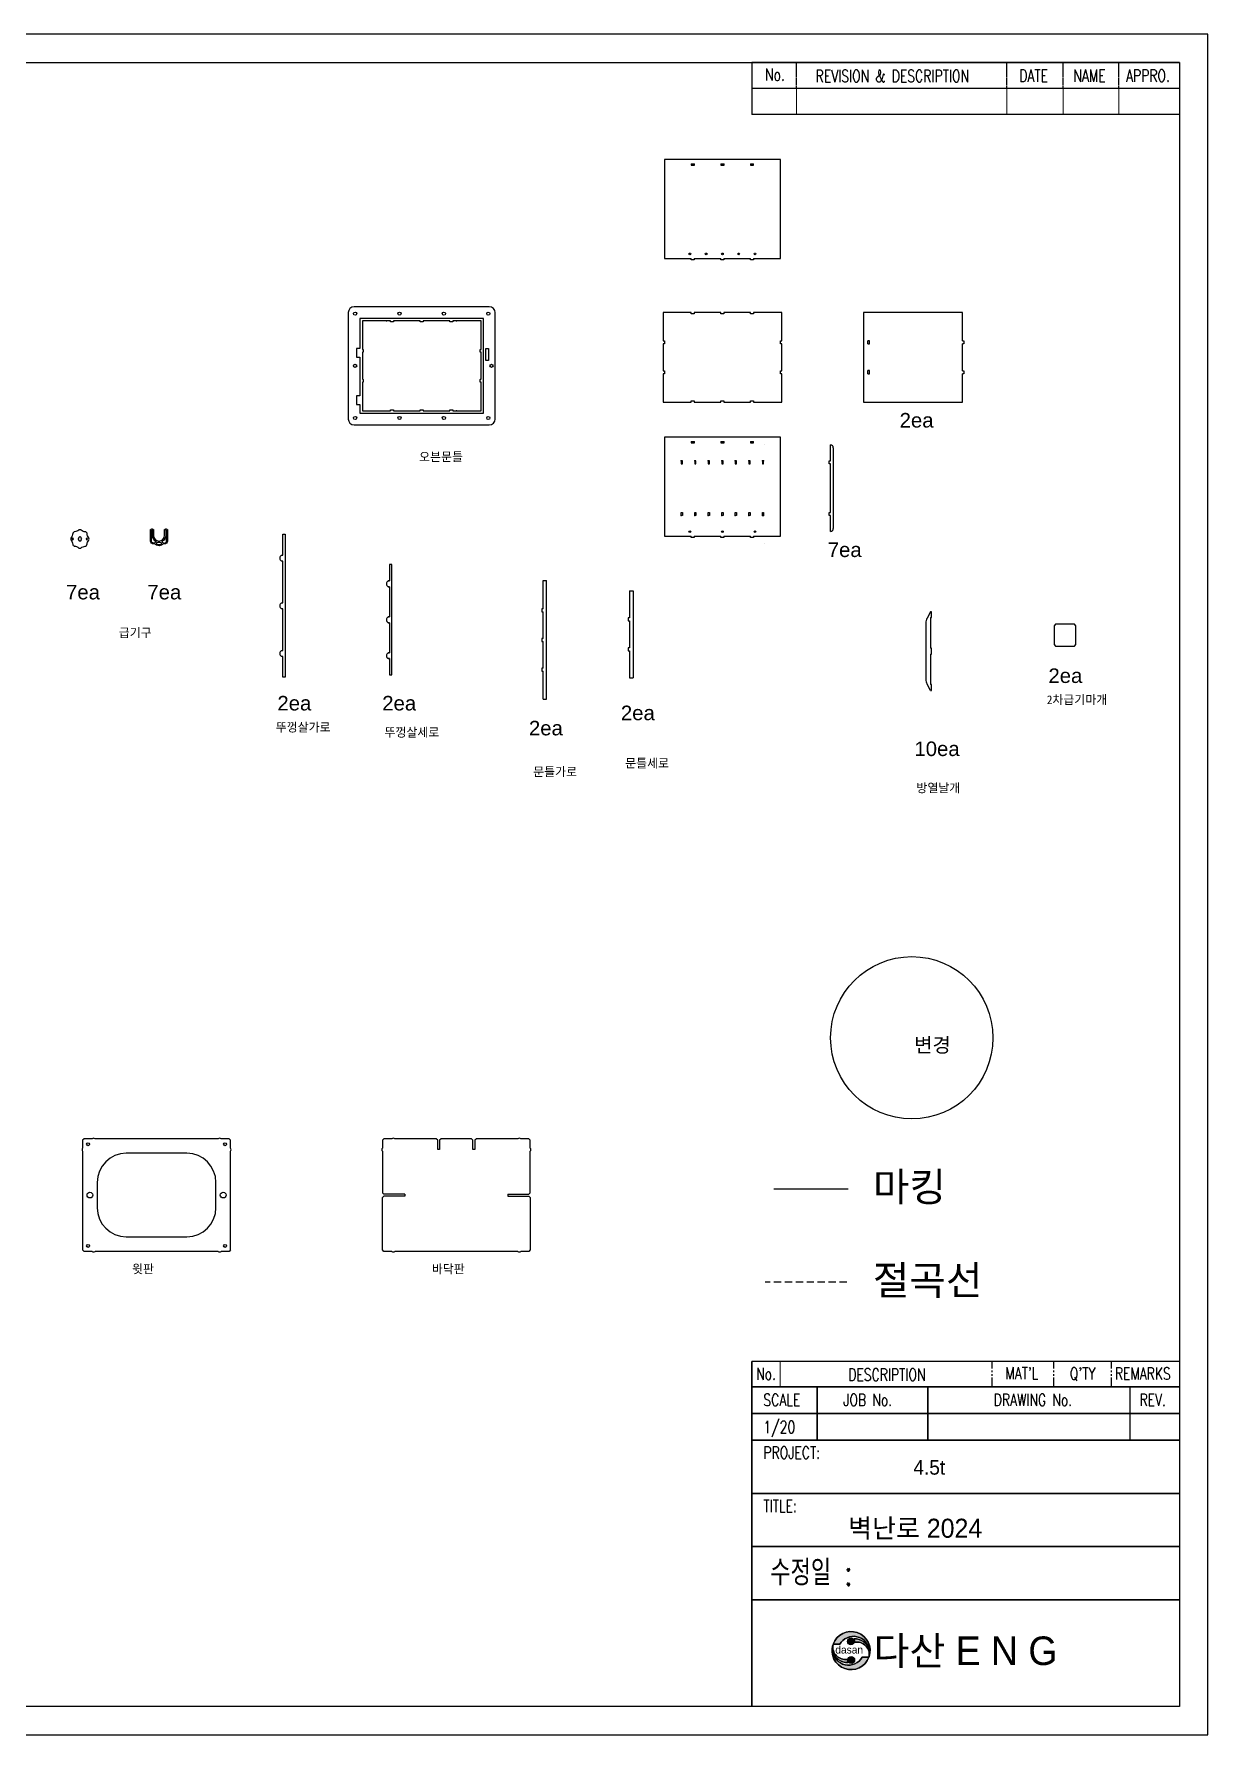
# Model space of a CAD drawing. Header units: millimetres. Extents: x -1 to 8400, y 0 to 17735.
# Drawn here: x 4367 to 8400, y 0 to 5846 of the extents above; entities that cross this region are included whole.
import ezdxf

# ---------------------------------------------------------------- set-up
doc = ezdxf.new("R2010")
doc.units = ezdxf.units.MM
doc.header["$LTSCALE"] = 10
for name, pattern in [('CENTER2', [1.125, 0.75, -0.125, 0.125, -0.125]), ('HIDDEN', [0.375, 0.25, -0.125]), ('HIDDEN2', [0.1875, 0.125, -0.0625]), ('PHANTOM2', [1.25, 0.625, -0.125, 0.125, -0.125, 0.125, -0.125])]:
    doc.linetypes.add(name, pattern=pattern)
for name, color, linetype in [('1', 1, 'CENTER2'), ('4', 4, 'PHANTOM2'), ('4.5', 7, 'Continuous'), ('7', 7, 'Continuous'), ('기준선', 1, 'HIDDEN'), ('마크', 4, 'Continuous'), ('부품', 94, 'Continuous'), ('절곡선', 1, 'HIDDEN2')]:
    doc.layers.add(name, color=color, linetype=linetype)
doc.styles.get("Standard").update_dxf_attribs({"font": 'arial.ttf', "height": 20})
doc.styles.add('TBOX', font='romans.shx', dxfattribs={"width": 0.75})
doc.styles.add('蜡屈1', font='')
doc.styles.add('번호', font='', dxfattribs={"height": 5})
doc.styles.add('부품명', font='', dxfattribs={"height": 30})
doc.styles.add('스타일1', font='romans.shx', dxfattribs={"width": 0.75, "bigfont": 'ghs.shx'})
doc.styles.add('재즈2', font='ENORBITB.TTF', dxfattribs={"height": 30})
doc.styles.get('蜡屈1').set_extended_font_data('HYHeadLine-Medium')
doc.styles.get('번호').set_extended_font_data('@HYnamL')
doc.styles.get('부품명').set_extended_font_data('GulimChe')

msp = doc.modelspace()

# ---------------------------------------------------------------- hatches: boundary and pattern name
at = {"layer": '4', "linetype": 'ByBlock', "ltscale": 5}
for color, points in [(1, [(7183.026, 329.999, -0.23678913), (7185.955, 318.635, -0.52799931), (7235.679, 268.979), (7235.741, 268.979, 0.99398517), (7112.027, 311.598), (7135.226, 311.598, -0.7368642), (7236.852, 289.353, 0.38366721)]), (1, [(7183.026, 329.999, -0.23678913), (7185.955, 318.635, -0.52799931), (7235.679, 268.979), (7235.741, 268.979, 0.99398517), (7112.027, 311.598), (7135.226, 311.598, -0.7368642), (7236.852, 289.353, 0.38366721)]), (5, [(7110.659, 289.915, 0.38366721), (7164.485, 249.269, -0.23678913), (7161.556, 260.633, -0.52799931), (7111.833, 310.289), (7111.583, 310.289, 0.98499185), (7235.284, 267.67), (7212.285, 267.67, -0.7368642)]), (5, [(7110.659, 289.915, 0.38366721), (7164.485, 249.269, -0.23678913), (7161.556, 260.633, -0.52799931), (7111.833, 310.289), (7111.583, 310.289, 0.98499185), (7235.284, 267.67), (7212.285, 267.67, -0.7368642)]), (1, [(7184.942, 321.398, 1), (7161.388, 321.398, 1)]), (1, [(7184.942, 321.398, 1), (7161.388, 321.398, 1)]), (5, [(7186.123, 257.87, 1), (7162.57, 257.87, 1)]), (5, [(7186.123, 257.87, 1), (7162.57, 257.87, 1)])]:
    msp.add_hatch(color=color, dxfattribs=at).paths.add_polyline_path(points)

# ---------------------------------------------------------------- linework, layer by layer
at = {"color": 4}
msp.add_line((8301.836, 5569.525), (6832.915, 5569.525), dxfattribs=at)
msp.add_lwpolyline([(8301.836, 5748.156), (6832.915, 5748.156), (6832.915, 5569.525)], dxfattribs=at)
at = {"color": 4, "linetype": 'ByBlock'}
msp.add_lwpolyline([(8301.836, 1196.952), (6832.915, 1196.952), (8301.836, 1196.952), (6832.915, 1196.952)], dxfattribs=at)
at = {"layer": '1', "color": 7, "linetype": 'ByBlock', "ltscale": 100}
for p, q in [((7447.227, 3860.403), (7434.782, 3838.848)), ((7449.727, 3860.403), (7447.227, 3860.403)), ((7449.727, 3840.403), (7449.727, 3860.403)), ((7430.227, 3821.848), (7430.227, 3628.958)), ((7447.227, 3840.403), (7447.227, 3735.403)), ((7447.227, 3840.403), (7449.727, 3840.403)), ((7449.727, 3735.403), (7447.227, 3735.403)), ((7447.227, 3715.403), (7447.227, 3610.403)), ((7447.227, 3715.403), (7449.727, 3715.403)), ((7449.727, 3715.403), (7449.727, 3735.403)), ((7447.227, 3590.403), (7434.782, 3611.958)), ((7449.727, 3610.403), (7447.227, 3610.403)), ((7447.227, 3590.403), (7449.727, 3590.403)), ((7449.727, 3590.403), (7449.727, 3610.403))]:
    msp.add_line(p, q, dxfattribs=at)
at = {"layer": '1', "color": 0, "linetype": 'ByBlock', "ltscale": 100}
for points in [[(5216.936, 4054.869), (5216.936, 4054.869), (5221.436, 4054.869)], [(5221.436, 4034.869), (5216.936, 4034.869)], [(5583.298, 3966.535), (5583.298, 3966.535), (5587.798, 3966.535)], [(5587.798, 3966.535), (5583.298, 3966.535)], [(5583.298, 3946.535), (5587.798, 3946.535)], [(5587.798, 3946.535), (5583.298, 3946.535)], [(5216.936, 3891.035), (5216.936, 3891.035), (5221.436, 3891.035)], [(5221.436, 3871.035), (5216.936, 3871.035)], [(5583.298, 3843.035), (5583.298, 3843.035), (5587.798, 3843.035)], [(5587.798, 3843.035), (5583.298, 3843.035)], [(5583.298, 3823.035), (5587.798, 3823.035)], [(5587.798, 3823.035), (5583.298, 3823.035)], [(5216.936, 3727.202), (5216.936, 3727.202), (5221.436, 3727.202)], [(5221.436, 3707.202), (5216.936, 3707.202)], [(5583.298, 3719.535), (5583.298, 3719.535), (5587.798, 3719.535)], [(5587.798, 3719.535), (5583.298, 3719.535)], [(5583.298, 3699.535), (5587.798, 3699.535)], [(5587.798, 3699.535), (5583.298, 3699.535)]]:
    msp.add_lwpolyline(points, dxfattribs=at)
at = {"layer": '1', "color": 2, "linetype": 'ByBlock', "ltscale": 100}
msp.add_circle((7382.596, 2396.391), 278.814, dxfattribs=at)
at = {"layer": '1', "color": 0, "linetype": 'ByBlock', "ltscale": 100}
for centre in [(5223.57, 4044.869), (5589.932, 3956.535), (5223.57, 3881.035), (5589.932, 3833.035), (5223.57, 3717.202), (5589.932, 3709.535)]:
    msp.add_arc(centre, 12, 123.5573098, 236.4426902, dxfattribs=at)
at = {"layer": '1', "color": 7, "linetype": 'ByBlock', "ltscale": 100}
for centre, start, end in [((7464.227, 3821.848), 150, 180), ((7464.227, 3628.958), 180, 210)]:
    msp.add_arc(centre, 34, start, end, dxfattribs=at)
at = {"layer": '4', "color": 4}
for p, q in [((6986.027, 5658.84), (6986.027, 5748.156)), ((7708.73, 5658.84), (7708.73, 5748.156)), ((7902.856, 5658.84), (7902.856, 5748.156)), ((8093.338, 5658.84), (8093.338, 5748.156))]:
    msp.add_line(p, q, dxfattribs=at)
at = {"layer": '4', "color": 4, "ltscale": 5}
for p, q in [((7659.006, 1196.952), (7659.006, 1284.119)), ((7870.412, 1196.952), (7870.412, 1284.119)), ((8069.03, 1196.952), (8069.03, 1284.119))]:
    msp.add_line(p, q, dxfattribs=at)
at = {"layer": '4', "linetype": 'ByBlock', "ltscale": 5}
msp.add_line((8131.728, 1196.952), (8131.728, 1013.76), dxfattribs=at)
msp.add_line((8131.728, 1196.952), (8131.728, 1013.76), dxfattribs=at)
at = {"layer": '4', "color": 4, "linetype": 'ByBlock'}
for points in [[(7057.469, 1013.76), (7057.469, 1196.952)], [(7437.261, 1013.76), (7437.261, 1196.952)], [(8301.836, 1105.356), (6832.915, 1105.356)]]:
    msp.add_lwpolyline(points, close=True, dxfattribs=at)
at = {"layer": '4', "linetype": 'ByBlock'}
for points in [[(8301.836, 830.567), (6832.915, 830.567)], [(8301.836, 647.374), (6832.915, 647.374)], [(8301.836, 464.181), (6832.915, 464.181)]]:
    msp.add_lwpolyline(points, close=True, dxfattribs=at)
at = {"layer": '4', "color": 1, "linetype": 'ByBlock', "ltscale": 5}
for points in [[(7235.741, 268.979, 0.99398517), (7112.027, 311.598, -0.99398517)], [(7236.852, 289.353, 0.7368642), (7135.226, 311.598, -0.7368642)], [(7236.852, 289.353, 0.38366721), (7183.026, 329.999, -0.38366721)], [(7185.955, 318.635, 0.23678913), (7183.026, 329.999, -0.23678913)], [(7235.679, 268.979, 0.52799931), (7185.955, 318.635, -0.52799931)]]:
    msp.add_lwpolyline(points, format="xyb", close=True, dxfattribs=at)
at = {"layer": '4', "color": 5, "linetype": 'ByBlock', "ltscale": 5}
for points in [[(7111.583, 310.289, 0.98499185), (7235.284, 267.67, -0.98499185)], [(7111.833, 310.289, 0.52799931), (7161.556, 260.633, -0.52799931)], [(7110.659, 289.915, 0.38366721), (7164.485, 249.269, -0.38366721)], [(7110.659, 289.915, 0.7368642), (7212.285, 267.67, -0.7368642)], [(7161.556, 260.633, 0.23678913), (7164.485, 249.269, -0.23678913)]]:
    msp.add_lwpolyline(points, format="xyb", close=True, dxfattribs=at)
at = {"layer": '4', "color": 1, "linetype": 'ByBlock', "ltscale": 5}
msp.add_lwpolyline([(7135.226, 311.598), (7112.027, 311.598)], close=True, dxfattribs=at)
at = {"layer": '4', "linetype": 'ByBlock', "ltscale": 5}
for points in [[(7212.285, 267.67), (7235.284, 267.67)], [(7235.741, 268.979), (7235.679, 268.979)]]:
    msp.add_lwpolyline(points, close=True, dxfattribs=at)
at = {"layer": '4', "color": 1, "linetype": 'ByBlock', "ltscale": 5}
msp.add_circle((7173.165, 321.398), 11.777, dxfattribs=at)
msp.add_circle((7173.165, 321.398), 11.777, dxfattribs=at)
at = {"layer": '4', "color": 5, "linetype": 'ByBlock', "ltscale": 5}
msp.add_circle((7174.346, 257.87), 11.777, dxfattribs=at)
msp.add_circle((7174.346, 257.87), 11.777, dxfattribs=at)
at = {"layer": '4.5', "linetype": 'ByBlock', "ltscale": 10}
for p, q in [((6931.167, 5415.162), (6532.567, 5415.162)), ((6532.567, 5415.162), (6532.567, 5075.162)), ((6931.167, 5075.162), (6931.167, 5415.162)), ((6532.567, 5075.162), (6624.967, 5075.162)), ((6624.967, 5070.662), (6624.967, 5075.162)), ((6634.967, 5070.662), (6624.967, 5070.662)), ((6634.967, 5075.162), (6634.967, 5070.662)), ((6634.967, 5075.162), (6726.867, 5075.162)), ((6726.867, 5070.662), (6726.867, 5075.162)), ((6736.867, 5070.662), (6726.867, 5070.662)), ((6736.867, 5075.162), (6736.867, 5070.662)), ((6736.867, 5075.162), (6828.767, 5075.162)), ((6828.767, 5070.662), (6828.767, 5075.162)), ((6838.767, 5070.662), (6828.767, 5070.662)), ((6838.767, 5075.162), (6838.767, 5070.662)), ((6838.767, 5075.162), (6931.167, 5075.162)), ((6624.967, 4889.659), (6528.067, 4889.659)), ((6528.067, 4889.659), (6528.067, 4791.792)), ((6624.967, 4885.159), (6624.967, 4889.659)), ((6634.967, 4885.159), (6624.967, 4885.159)), ((6726.867, 4889.659), (6634.967, 4889.659)), ((6634.967, 4889.659), (6634.967, 4885.159)), ((6726.867, 4885.159), (6726.867, 4889.659)), ((6736.867, 4885.159), (6726.867, 4885.159)), ((6828.767, 4889.659), (6736.867, 4889.659)), ((6736.867, 4889.659), (6736.867, 4885.159)), ((6828.767, 4885.159), (6828.767, 4889.659)), ((6838.767, 4885.159), (6828.767, 4885.159)), ((6935.667, 4889.659), (6838.767, 4889.659)), ((6838.767, 4889.659), (6838.767, 4885.159)), ((6935.667, 4791.792), (6935.667, 4889.659)), ((7557.053, 4889.659), (7217.053, 4889.659)), ((7217.053, 4889.659), (7217.053, 4581.059)), ((7557.053, 4791.792), (7557.053, 4889.659)), ((6528.067, 4791.792), (6532.567, 4791.792)), ((6532.567, 4781.792), (6528.067, 4781.792)), ((6528.067, 4781.792), (6528.067, 4688.925)), ((6532.567, 4791.792), (6532.567, 4781.792)), ((6931.167, 4781.792), (6931.167, 4791.792)), ((6931.167, 4791.792), (6935.667, 4791.792)), ((6935.667, 4781.792), (6931.167, 4781.792)), ((6935.667, 4688.925), (6935.667, 4781.792)), ((7557.053, 4791.792), (7561.553, 4791.792)), ((7561.553, 4781.792), (7557.053, 4781.792)), ((7557.053, 4688.925), (7557.053, 4781.792)), ((7561.553, 4791.792), (7561.553, 4781.792)), ((6528.067, 4688.925), (6532.567, 4688.925)), ((6532.567, 4678.925), (6528.067, 4678.925)), ((6528.067, 4678.925), (6528.067, 4581.059)), ((6532.567, 4688.925), (6532.567, 4678.925)), ((6931.167, 4678.925), (6931.167, 4688.925)), ((6931.167, 4688.925), (6935.667, 4688.925)), ((6935.667, 4678.925), (6931.167, 4678.925)), ((6935.667, 4581.059), (6935.667, 4678.925)), ((7557.053, 4688.925), (7561.553, 4688.925)), ((7561.553, 4678.925), (7557.053, 4678.925)), ((7557.053, 4581.059), (7557.053, 4678.925)), ((7561.553, 4688.925), (7561.553, 4678.925)), ((6528.067, 4581.059), (6624.967, 4581.059)), ((6624.967, 4581.059), (6624.967, 4585.559)), ((6624.967, 4585.559), (6634.967, 4585.559)), ((6634.967, 4585.559), (6634.967, 4581.059)), ((6634.967, 4581.059), (6726.867, 4581.059)), ((6726.867, 4581.059), (6726.867, 4585.559)), ((6726.867, 4585.559), (6736.867, 4585.559)), ((6736.867, 4585.559), (6736.867, 4581.059)), ((6736.867, 4581.059), (6828.767, 4581.059)), ((6828.767, 4581.059), (6828.767, 4585.559)), ((6828.767, 4585.559), (6838.767, 4585.559)), ((6838.767, 4585.559), (6838.767, 4581.059)), ((6838.767, 4581.059), (6935.667, 4581.059)), ((7217.053, 4581.059), (7557.053, 4581.059)), ((6931.167, 4460.499), (6532.567, 4460.499)), ((6532.567, 4460.499), (6532.567, 4120.499)), ((6931.167, 4120.499), (6931.167, 4460.499)), ((6532.567, 4120.499), (6624.967, 4120.499)), ((6624.967, 4115.999), (6624.967, 4120.499)), ((6634.967, 4115.999), (6624.967, 4115.999)), ((6634.967, 4120.499), (6634.967, 4115.999)), ((6634.967, 4120.499), (6726.867, 4120.499)), ((6726.867, 4115.999), (6726.867, 4120.499)), ((6736.867, 4115.999), (6726.867, 4115.999)), ((6736.867, 4120.499), (6736.867, 4115.999)), ((6736.867, 4120.499), (6828.767, 4120.499)), ((6828.767, 4115.999), (6828.767, 4120.499)), ((6838.767, 4115.999), (6828.767, 4115.999)), ((6838.767, 4120.499), (6838.767, 4115.999)), ((6838.767, 4120.499), (6931.167, 4120.499)), ((6116.016, 3967.663), (6128.016, 3967.663)), ((6413.005, 3932.892), (6425.005, 3932.892)), ((6413.005, 3633.292), (6425.005, 3633.292)), ((6116.016, 3560.063), (6128.016, 3560.063))]:
    msp.add_line(p, q, dxfattribs=at)
at = {"layer": '4.5', "color": 0, "linetype": 'ByBlock', "ltscale": 100}
for p, q in [((6624.467, 5400.162), (6624.467, 5395.562)), ((6624.467, 5400.162), (6635.467, 5400.162)), ((6624.467, 5395.562), (6635.467, 5395.562)), ((6635.467, 5395.562), (6635.467, 5400.162)), ((6726.367, 5400.162), (6726.367, 5395.562)), ((6726.367, 5400.162), (6737.367, 5400.162)), ((6726.367, 5395.562), (6737.367, 5395.562)), ((6737.367, 5395.562), (6737.367, 5400.162)), ((6828.267, 5400.162), (6828.267, 5395.562)), ((6828.267, 5400.162), (6839.267, 5400.162)), ((6828.267, 5395.562), (6839.267, 5395.562)), ((6839.267, 5395.562), (6839.267, 5400.162)), ((7236.653, 4792.292), (7232.053, 4792.292)), ((7232.053, 4781.292), (7232.053, 4792.292)), ((7232.053, 4781.292), (7236.653, 4781.292)), ((7236.653, 4781.292), (7236.653, 4792.292)), ((7236.653, 4689.425), (7232.053, 4689.425)), ((7232.053, 4678.425), (7232.053, 4689.425)), ((7232.053, 4678.425), (7236.653, 4678.425)), ((7236.653, 4678.425), (7236.653, 4689.425)), ((6624.467, 4445.499), (6624.467, 4440.899)), ((6624.467, 4445.499), (6635.467, 4445.499)), ((6635.467, 4440.899), (6635.467, 4445.499)), ((6726.367, 4445.499), (6726.367, 4440.899)), ((6726.367, 4445.499), (6737.367, 4445.499)), ((6737.367, 4440.899), (6737.367, 4445.499)), ((6828.267, 4445.499), (6828.267, 4440.899)), ((6828.267, 4445.499), (6839.267, 4445.499)), ((6839.267, 4440.899), (6839.267, 4445.499)), ((6624.467, 4440.899), (6635.467, 4440.899)), ((6726.367, 4440.899), (6737.367, 4440.899)), ((6828.267, 4440.899), (6839.267, 4440.899)), ((6878.117, 4434.399), (6878.117, 4434.399)), ((6590.117, 4379.399), (6590.117, 4369.399)), ((6594.617, 4379.399), (6590.117, 4379.399)), ((6590.117, 4369.399), (6594.617, 4369.399)), ((6594.617, 4369.399), (6594.617, 4379.399)), ((6636.617, 4379.399), (6636.617, 4369.399)), ((6641.117, 4379.399), (6636.617, 4379.399)), ((6636.617, 4369.399), (6641.117, 4369.399)), ((6641.117, 4369.399), (6641.117, 4379.399)), ((6683.117, 4379.399), (6683.117, 4369.399)), ((6687.617, 4379.399), (6683.117, 4379.399)), ((6683.117, 4369.399), (6687.617, 4369.399)), ((6687.617, 4369.399), (6687.617, 4379.399)), ((6729.617, 4379.399), (6729.617, 4369.399)), ((6734.117, 4379.399), (6729.617, 4379.399)), ((6729.617, 4369.399), (6734.117, 4369.399)), ((6734.117, 4369.399), (6734.117, 4379.399)), ((6776.117, 4379.399), (6776.117, 4369.399)), ((6780.617, 4379.399), (6776.117, 4379.399)), ((6776.117, 4369.399), (6780.617, 4369.399)), ((6780.617, 4369.399), (6780.617, 4379.399)), ((6822.617, 4379.399), (6822.617, 4369.399)), ((6827.117, 4379.399), (6822.617, 4379.399)), ((6822.617, 4369.399), (6827.117, 4369.399)), ((6827.117, 4369.399), (6827.117, 4379.399)), ((6869.117, 4379.399), (6869.117, 4369.399)), ((6873.617, 4379.399), (6869.117, 4379.399)), ((6869.117, 4369.399), (6873.617, 4369.399)), ((6873.617, 4369.399), (6873.617, 4379.399)), ((6590.117, 4191.599), (6590.117, 4201.599)), ((6590.117, 4201.599), (6594.617, 4201.599)), ((6594.617, 4191.599), (6590.117, 4191.599)), ((6594.617, 4201.599), (6594.617, 4191.599)), ((6636.617, 4191.599), (6636.617, 4201.599)), ((6636.617, 4201.599), (6641.117, 4201.599)), ((6641.117, 4191.599), (6636.617, 4191.599)), ((6641.117, 4201.599), (6641.117, 4191.599)), ((6683.117, 4191.599), (6683.117, 4201.599)), ((6683.117, 4201.599), (6687.617, 4201.599)), ((6687.617, 4191.599), (6683.117, 4191.599)), ((6687.617, 4201.599), (6687.617, 4191.599)), ((6729.617, 4191.599), (6729.617, 4201.599)), ((6729.617, 4201.599), (6734.117, 4201.599)), ((6734.117, 4191.599), (6729.617, 4191.599)), ((6734.117, 4201.599), (6734.117, 4191.599)), ((6776.117, 4191.599), (6776.117, 4201.599)), ((6776.117, 4201.599), (6780.617, 4201.599)), ((6780.617, 4191.599), (6776.117, 4191.599)), ((6780.617, 4201.599), (6780.617, 4191.599)), ((6822.617, 4191.599), (6822.617, 4201.599)), ((6822.617, 4201.599), (6827.117, 4201.599)), ((6827.117, 4191.599), (6822.617, 4191.599)), ((6827.117, 4201.599), (6827.117, 4191.599)), ((6869.117, 4191.599), (6869.117, 4201.599)), ((6869.117, 4201.599), (6873.617, 4201.599)), ((6873.617, 4191.599), (6869.117, 4191.599)), ((6873.617, 4201.599), (6873.617, 4191.599)), ((6878.117, 4093.999), (6878.117, 4093.999))]:
    msp.add_line(p, q, dxfattribs=at)
at = {"layer": '4.5', "linetype": 'ByBlock', "ltscale": 100}
for p, q in [((7102.741, 4379.399), (7102.741, 4434.399)), ((7112.741, 4424.399), (7112.741, 4146.599)), ((7098.241, 4369.399), (7098.241, 4379.399)), ((7098.241, 4379.399), (7102.741, 4379.399)), ((7102.741, 4369.399), (7098.241, 4369.399)), ((7102.741, 4201.599), (7102.741, 4369.399)), ((7098.241, 4191.599), (7098.241, 4201.599)), ((7098.241, 4201.599), (7102.741, 4201.599)), ((7102.741, 4191.599), (7098.241, 4191.599)), ((7102.741, 4136.599), (7102.741, 4191.599))]:
    msp.add_line(p, q, dxfattribs=at)
at = {"layer": '4.5', "ltscale": 100}
for p, q in [((6116.016, 3870.765), (6116.016, 3967.663)), ((6128.016, 3560.063), (6128.016, 3967.663)), ((6413.005, 3932.892), (6413.005, 3839.526)), ((6425.005, 3932.892), (6425.005, 3633.292)), ((6116.016, 3768.865), (6116.016, 3860.765)), ((6413.005, 3829.526), (6413.005, 3736.659)), ((6116.016, 3666.965), (6116.016, 3758.865)), ((6413.005, 3726.659), (6413.005, 3633.292)), ((6116.016, 3560.063), (6116.016, 3656.965))]:
    msp.add_line(p, q, dxfattribs=at)
at = {"layer": '4.5', "ltscale": 10}
for p, q in [((6116.016, 3870.765), (6111.516, 3870.765)), ((6111.516, 3870.765), (6111.516, 3860.765)), ((6111.516, 3860.765), (6116.016, 3860.765)), ((6408.506, 3839.526), (6408.506, 3829.526)), ((6413.006, 3839.526), (6408.506, 3839.526)), ((6408.506, 3829.526), (6413.006, 3829.526)), ((6116.016, 3768.865), (6111.516, 3768.865)), ((6111.516, 3768.865), (6111.516, 3758.865)), ((6111.516, 3758.865), (6116.016, 3758.865)), ((6408.506, 3736.659), (6408.506, 3726.659)), ((6413.006, 3736.659), (6408.506, 3736.659)), ((6408.506, 3726.659), (6413.006, 3726.659)), ((6116.016, 3666.965), (6111.516, 3666.965)), ((6111.516, 3666.965), (6111.516, 3656.965)), ((6111.516, 3656.965), (6116.016, 3656.965)), ((4538.955, 2049.206), (4533.955, 2044.206)), ((4566.455, 2049.206), (4538.955, 2049.206)), ((4608.955, 2049.206), (4576.455, 2049.206)), ((4966.955, 2049.206), (4608.955, 2049.206)), ((4608.955, 2049.206), (4608.955, 2049.206)), ((4999.455, 2049.206), (4966.955, 2049.206)), ((4966.955, 2049.206), (4966.955, 2049.206)), ((5036.955, 2049.206), (5009.455, 2049.206)), ((5041.955, 2044.206), (5036.955, 2049.206)), ((5568.771, 2049.206), (5563.771, 2044.206)), ((5596.271, 2049.206), (5568.771, 2049.206)), ((6071.771, 2044.206), (6066.771, 2049.206)), ((4533.955, 2044.206), (4533.955, 2016.706)), ((4533.955, 2006.706), (4533.955, 1667.206)), ((5041.955, 2016.706), (5041.955, 2044.206)), ((5041.955, 1667.206), (5041.955, 2006.706)), ((5563.771, 2044.206), (5563.771, 2016.706)), ((5563.771, 2006.706), (5563.771, 1863.956)), ((6071.771, 2016.706), (6071.771, 2044.206)), ((6071.771, 1863.956), (6071.771, 2006.706)), ((5568.771, 1858.956), (5563.771, 1863.956)), ((5568.771, 1852.456), (5563.771, 1847.456)), ((5640.771, 1858.956), (5568.771, 1858.956)), ((5640.771, 1852.456), (5568.771, 1852.456)), ((5640.771, 1858.956), (5640.771, 1852.456)), ((5994.771, 1858.956), (5994.771, 1852.456)), ((5994.771, 1858.956), (6066.771, 1858.956)), ((5994.771, 1852.456), (6066.771, 1852.456)), ((6066.771, 1858.956), (6071.771, 1863.956)), ((6066.771, 1852.456), (6071.771, 1847.456)), ((6071.771, 1847.456), (6071.771, 1667.206)), ((4538.955, 1662.206), (4533.955, 1667.206)), ((4566.455, 1662.206), (4538.955, 1662.206)), ((4608.955, 1662.206), (4576.455, 1662.206)), ((4966.955, 1662.206), (4608.955, 1662.206)), ((4608.955, 1662.206), (4608.955, 1662.206)), ((4999.455, 1662.206), (4966.955, 1662.206)), ((4966.955, 1662.206), (4966.955, 1662.206)), ((5036.955, 1662.206), (5009.455, 1662.206)), ((5041.955, 1667.206), (5036.955, 1662.206)), ((6066.771, 1662.206), (6039.271, 1662.206)), ((6071.771, 1667.206), (6066.771, 1662.206))]:
    msp.add_line(p, q, dxfattribs=at)
at = {"layer": '4.5', "ltscale": 100}
msp.add_lwpolyline([(5466.488, 4503.125), (5931.088, 4503.125, 0.41421356), (5951.088, 4523.125), (5951.088, 4888.725, 0.41421356), (5931.088, 4908.725), (5466.488, 4908.725, 0.41421356), (5446.488, 4888.725), (5446.488, 4523.125, 0.41421356)], format="xyb", close=True, dxfattribs=at)
at = {"layer": '4.5', "linetype": 'ByBlock', "ltscale": 100}
msp.add_lwpolyline([(5902.589, 4752.359), (5900.589, 4752.359, -0.41421356), (5899.589, 4753.359), (5899.589, 4761.359, -0.41421356), (5900.589, 4762.359), (5902.589, 4762.359), (5902.589, 4860.225), (5805.689, 4860.225), (5805.689, 4858.225, -0.41421356), (5804.689, 4857.225), (5796.689, 4857.225, -0.41421356), (5795.689, 4858.225), (5795.689, 4860.225), (5703.789, 4860.225), (5703.789, 4858.225, -0.41421356), (5702.789, 4857.225), (5694.789, 4857.225, -0.41421356), (5693.789, 4858.225), (5693.789, 4860.225), (5601.889, 4860.225), (5601.889, 4858.225, -0.41421356), (5600.889, 4857.225), (5592.889, 4857.225, -0.41421356), (5591.889, 4858.225), (5591.889, 4860.225), (5494.989, 4860.225), (5494.989, 4762.359), (5496.989, 4762.359, -0.41421356), (5497.989, 4761.359), (5497.989, 4753.359, -0.41421356), (5496.989, 4752.359), (5494.989, 4752.359), (5494.989, 4659.492), (5496.989, 4659.492, -0.41421356), (5497.989, 4658.492), (5497.989, 4650.492, -0.41421356), (5496.989, 4649.492), (5494.989, 4649.492), (5494.989, 4551.625), (5591.889, 4551.625), (5591.889, 4553.625, -0.41421356), (5592.889, 4554.625), (5600.889, 4554.625, -0.41421356), (5601.889, 4553.625), (5601.889, 4551.625), (5693.789, 4551.625), (5693.789, 4553.625, -0.41421356), (5694.789, 4554.625), (5702.789, 4554.625, -0.41421356), (5703.789, 4553.625), (5703.789, 4551.625), (5795.689, 4551.625), (5795.689, 4553.625, -0.41421356), (5796.689, 4554.625), (5804.689, 4554.625, -0.41421356), (5805.689, 4553.625), (5805.689, 4551.625), (5902.589, 4551.625), (5902.589, 4649.492), (5900.589, 4649.492, -0.41421356), (5899.589, 4650.492), (5899.589, 4658.492, -0.41421356), (5900.589, 4659.492), (5902.589, 4659.492)], format="xyb", close=True, dxfattribs=at)
at = {"layer": '4.5', "ltscale": 100}
msp.add_lwpolyline([(5919.183, 4724.424), (5919.183, 4765.022), (5928.583, 4765.022), (5928.583, 4724.424)], close=True, dxfattribs=at)
at = {"layer": '4.5', "linetype": 'ByBlock', "ltscale": 10}
for points in [[(5221.436, 4054.869), (5221.436, 4126.785), (5229.436, 4126.785), (5229.436, 3635.285), (5221.436, 3635.285), (5221.436, 3707.202)], [(5221.436, 3891.035), (5221.436, 4034.869)], [(5587.798, 3699.535), (5587.798, 3643.285), (5595.798, 3643.285), (5595.798, 4022.785), (5587.798, 4022.785), (5587.798, 3966.535)], [(5587.798, 3946.535), (5587.798, 3843.035)], [(5221.436, 3727.202), (5221.436, 3871.035)], [(5587.798, 3823.035), (5587.798, 3719.535)]]:
    msp.add_lwpolyline(points, dxfattribs=at)
at = {"layer": '4.5', "ltscale": 10}
msp.add_lwpolyline([(7876.641, 3742.528), (7941.641, 3742.528), (7946.641, 3747.528), (7946.641, 3812.528), (7941.641, 3817.528), (7876.641, 3817.528), (7871.641, 3812.528), (7871.641, 3747.528)], close=True, dxfattribs=at)
for points in [[(6029.271, 2049.206), (5996.771, 2049.206), (5996.771, 2049.206), (5886.521, 2049.206), (5881.521, 2044.206), (5881.521, 2012.206), (5875.021, 2012.206), (5875.021, 2044.206), (5870.021, 2049.206), (5765.521, 2049.206), (5760.521, 2044.206), (5760.521, 2012.206), (5754.021, 2012.206), (5754.021, 2044.206), (5749.021, 2049.206), (5638.771, 2049.206), (5638.771, 2049.206), (5606.271, 2049.206)], [(6066.771, 2049.206), (6039.271, 2049.206)], [(5596.271, 1662.206), (5568.771, 1662.206), (5563.771, 1667.206), (5563.771, 1847.456)], [(6029.271, 1662.206), (5996.771, 1662.206), (5996.771, 1662.206), (5638.771, 1662.206), (5638.771, 1662.206), (5606.271, 1662.206)]]:
    msp.add_lwpolyline(points, dxfattribs=at)
at = {"layer": '4.5', "linetype": 'ByBlock', "ltscale": 10}
msp.add_lwpolyline([(4683.955, 1712.206), (4891.955, 1712.206, 0.41421356), (4991.955, 1812.206), (4991.955, 1899.206, 0.41421356), (4891.955, 1999.206), (4683.955, 1999.206, 0.41421356), (4583.955, 1899.206), (4583.955, 1812.206, 0.41421356)], format="xyb", close=True, dxfattribs=at)
at = {"layer": '4.5', "color": 7, "linetype": 'ByBlock', "ltscale": 100}
for centre in [(6619.867, 5090.562), (6675.867, 5090.562), (6731.867, 5090.562), (6787.867, 5090.562), (6843.867, 5090.562), (6619.867, 4135.899), (6731.867, 4135.899), (6843.867, 4135.899)]:
    msp.add_circle(centre, 3, dxfattribs=at)
at = {"layer": '4.5', "linetype": 'ByBlock', "ltscale": 10}
for centre, radius in [((5469.989, 4885.225), 5.5), ((5622.523, 4885.225), 5.5), ((5775.056, 4885.225), 5.5), ((5927.589, 4885.225), 5.5), ((5469.989, 4705.925), 5.5), ((5938.589, 4705.925), 5.5), ((5469.989, 4526.625), 5.5), ((5622.523, 4526.625), 5.5), ((5775.056, 4526.625), 5.5), ((5927.589, 4526.625), 5.5), ((4552.705, 2030.456), 5), ((5023.205, 2030.456), 5), ((4558.955, 1855.706), 10), ((5016.955, 1855.706), 10), ((4552.705, 1680.956), 5), ((5023.205, 1680.956), 5)]:
    msp.add_circle(centre, radius, dxfattribs=at)
at = {"layer": '4.5', "linetype": 'ByBlock', "ltscale": 100}
for centre, start, end in [((7102.741, 4424.399), 0, 90), ((7102.741, 4146.599), 270, 0)]:
    msp.add_arc(centre, 10, start, end, dxfattribs=at)
at = {"layer": '4.5', "linetype": 'ByBlock', "ltscale": 10}
for centre, start, end in [((4571.455, 2043.956), 46.397181, 133.602819), ((5004.455, 2043.956), 46.397181, 133.602819), ((5601.271, 2043.956), 46.397181, 133.602819), ((6034.271, 2043.956), 46.397181, 133.602819), ((4539.205, 2011.706), 136.397181, 223.602819), ((5036.705, 2011.706), 316.397181, 43.602819), ((5569.021, 2011.706), 136.397181, 223.602819), ((6066.521, 2011.706), 316.397181, 43.602819), ((4571.455, 1667.456), 226.397181, 313.602819), ((5004.455, 1667.456), 226.397181, 313.602819), ((5601.271, 1667.456), 226.397181, 313.602819), ((6034.271, 1667.456), 226.397181, 313.602819)]:
    msp.add_arc(centre, 7.25, start, end, dxfattribs=at)
at = {"layer": '4.5', "color": 4, "linetype": 'ByBlock'}
for p in [(5578.428, 4860.225), (5578.428, 4860.225), (5818.528, 4860.225), (5818.528, 4860.225), (5818.528, 4551.625), (5818.528, 4551.625)]:
    msp.add_point(p, dxfattribs=at)
at = {"layer": '4.5', "color": 0, "linetype": 'ByBlock'}
for p in [(6590.117, 4379.399), (6636.617, 4379.399), (6683.117, 4379.399), (6729.617, 4379.399), (6776.117, 4379.399), (6822.617, 4379.399), (6869.117, 4379.399), (6873.617, 4379.399), (6590.117, 4191.599), (6636.617, 4191.599), (6683.117, 4191.599), (6729.617, 4191.599), (6776.117, 4191.599), (6822.617, 4191.599), (6869.117, 4191.599), (6873.617, 4191.599)]:
    msp.add_point(p, dxfattribs=at)
at = {"layer": '7', "color": 4}
msp.add_line((8301.836, 5658.84), (6832.915, 5658.84), dxfattribs=at)
at = {"layer": '7', "color": 4, "lineweight": 0, "ltscale": 100}
for p, q in [((6986.027, 5658.84), (6986.027, 5569.525)), ((7708.73, 5658.84), (7708.73, 5569.525)), ((7902.856, 5658.84), (7902.856, 5569.525)), ((8093.338, 5658.84), (8093.338, 5569.525)), ((6930.872, 1284.119), (6930.872, 1196.952))]:
    msp.add_line(p, q, dxfattribs=at)
at = {"layer": '7', "color": 4, "ltscale": 100}
msp.add_line((6908.045, 1877.034), (7164.045, 1877.034), dxfattribs=at)
at = {"layer": '7'}
for points in [[(0.045, 5846.342), (0.045, 0.034), (8400.022, 0.034), (8400.022, 5846.342)], [(97.806, 5748.156), (8301.836, 5748.156), (8301.836, 97.796), (97.806, 97.796)], [(8301.836, 1013.76), (6832.915, 1013.76)]]:
    msp.add_lwpolyline(points, close=True, dxfattribs=at)
msp.add_lwpolyline([(8301.836, 1284.119), (6832.915, 1284.119), (6832.915, 97.796), (6832.915, 1284.119)], dxfattribs=at)
at = {"layer": '기준선', "color": 7}
for points in [[(4498.552, 4109.129), (4502.552, 4109.129), (4502.552, 4112.329), (4498.552, 4112.329)], [(4546.552, 4112.329), (4546.552, 4109.129), (4550.552, 4109.129), (4550.552, 4112.329)]]:
    msp.add_lwpolyline(points, close=True, dxfattribs=at)
at = {"layer": '마크', "ltscale": 100}
msp.add_lwpolyline([(5486.488, 4603.125), (5474.488, 4603.125), (5474.488, 4573.125), (5486.488, 4573.125), (5486.488, 4543.125), (5911.088, 4543.125), (5911.088, 4868.725), (5486.488, 4868.725), (5486.488, 4765.925), (5474.488, 4765.925), (5474.488, 4735.925), (5486.488, 4735.925)], close=True, dxfattribs=at)
at = {"layer": '부품', "color": 7, "ltscale": 100}
for points in [[(4548.993, 4130.264, 0.16440788), (4544.504, 4134.831, 0.09884586), (4543.373, 4135.145, -0.16512901), (4529.037, 4141.231, 0.09884586), (4528.024, 4141.826, 0.16440788), (4521.621, 4141.882, 0.09884586), (4520.598, 4141.304, -0.16512901), (4506.158, 4135.47, 0.09884586), (4505.021, 4135.175, 0.16440788), (4500.454, 4130.687, 0.09884586), (4500.14, 4129.555, -0.16512901), (4494.054, 4115.219, 0.09884586), (4493.459, 4114.207, 0.16440788), (4493.403, 4107.804, 0.09884586), (4493.981, 4106.781, -0.16512901), (4499.815, 4092.341, 0.09884586), (4500.11, 4091.204, 0.16440788), (4504.598, 4086.637, 0.09884586), (4505.729, 4086.322, -0.16512901), (4520.065, 4080.237, 0.09884586), (4521.078, 4079.641, 0.16440788), (4527.481, 4079.586, 0.09884586), (4528.504, 4080.163, -0.16512901), (4542.944, 4085.997, 0.09884586), (4544.081, 4086.292, 0.16440788), (4548.648, 4090.78, 0.09884586), (4548.963, 4091.912, -0.16512901), (4555.048, 4106.248, 0.09884586), (4555.643, 4107.261, 0.16440788), (4555.699, 4113.664, 0.09884586), (4555.122, 4114.686, -0.16512901), (4549.287, 4129.126, 0.09884586)], [(4521.245, 4106.979, -0.45141623), (4521.245, 4114.479, 0.24826757), (4521.575, 4115.354, -1.13389342), (4527.528, 4115.354, 0.24826757), (4527.859, 4114.479, -0.45141623), (4527.859, 4106.979, 0.24826757), (4527.528, 4106.104, -1.13389342), (4521.575, 4106.104, 0.24826757)]]:
    msp.add_lwpolyline(points, format="xyb", close=True, dxfattribs=at)
at = {"layer": '부품', "color": 7, "linetype": 'ByBlock', "ltscale": 100}
for points in [[(4818.298, 4145.697), (4822.298, 4145.697), (4822.298, 4143.697), (4825.298, 4143.697), (4825.298, 4103.697, -0.41421356), (4815.298, 4093.697), (4811.79, 4093.697, -0.38729833), (4780.807, 4093.697), (4777.298, 4093.697, -0.41421356), (4767.298, 4103.697), (4767.298, 4143.697), (4770.298, 4143.697), (4770.298, 4145.697), (4774.298, 4145.697), (4774.298, 4143.697), (4777.298, 4143.697), (4777.298, 4122.697, 1), (4815.298, 4122.697), (4815.298, 4143.697), (4818.298, 4143.697)], [(4770.298, 4139.197, -1), (4773.298, 4139.197), (4773.298, 4122.697, 0.26475567), (4784.562, 4102.917, -0.56942554), (4784.562, 4099.477, 0.05091674), (4780.807, 4096.697), (4777.298, 4096.697, -0.41421356), (4770.298, 4103.697)], [(4804.102, 4093.373, 0.64631484), (4804.102, 4097.02, 0.21483446), (4788.495, 4097.02, 0.64631484), (4788.495, 4093.373, 0.21483446)], [(4819.298, 4122.697, -0.26475567), (4808.035, 4102.917, 0.56942554), (4808.035, 4099.477, -0.05091674), (4811.79, 4096.697), (4815.298, 4096.697, 0.41421356), (4822.298, 4103.697), (4822.298, 4139.197, 1), (4819.298, 4139.197)]]:
    msp.add_lwpolyline(points, format="xyb", close=True, dxfattribs=at)
at = {"layer": '절곡선', "linetype": 'HIDDEN', "ltscale": 10}
msp.add_line((7158.919, 1556.61), (6878.62, 1556.61), dxfattribs=at)

# ---------------------------------------------------------------- texts
at = {"color": 4, "ltscale": 5, "style": 'TBOX', "width": 0.75}
for s, height, p in [('No.', 41.5081, (6878.556, 5686.166)), ('REVISION & DESCRIPTION', 41.50808, (7052.185, 5681.243)), ('DATE', 41.5081, (7751.625, 5682.474)), ('NAME', 41.5081, (7937.567, 5682.474)), ('APPRO.', 41.5081, (8118.584, 5682.474))]:
    msp.add_text(s, height=height, dxfattribs=at).set_placement(p)
at = {"ltscale": 100, "style": '스타일1', "width": 0.75}
msp.add_text('수정일 : ', height=87.9076, dxfattribs=at).set_placement((6896.262, 513.742))
at = {"layer": '1', "color": 2, "linetype": 'ByBlock', "ltscale": 100, "insert": (7390.69, 2396.391), "char_height": 50, "attachment_point": 1, "style": '재즈2'}
msp.add_mtext('{\\fGulim|b0|i0|c129|p50;변경}', dxfattribs=at)
at = {"layer": '4', "linetype": 'ByBlock', "insert": (7164.031, 743.332), "char_height": 65.426, "attachment_point": 1, "line_spacing_factor": 2, "style": '蜡屈1'}
msp.add_mtext('{\\fGulim|b0|i0|c129|p50;벽난로 }2024', dxfattribs=at)
at = {"layer": '4', "linetype": 'ByBlock', "ltscale": 5, "insert": (7119.798, 306.15), "char_height": 26.1704, "attachment_point": 1}
msp.add_mtext('{\\fCentury Gothic|b0|i0|c0|p34;dasan}', dxfattribs=at)
msp.add_mtext('{\\fCentury Gothic|b0|i0|c0|p34;dasan}', dxfattribs=at)
at = {"layer": '4.5', "color": 7, "ltscale": 100}
for s, p in [('2ea', (7340.759, 4493.83)), ('7ea', (7093.822, 4048.673))]:
    msp.add_text(s, height=50, dxfattribs=at).set_placement(p)
at = {"layer": '4.5', "color": 7, "ltscale": 100, "style": '부품명'}
msp.add_text('오븐문틀', height=30, dxfattribs=at).set_placement((5689.98, 4377.912))
at = {"layer": '4.5', "ltscale": 100, "style": '부품명'}
msp.add_text('윗판', height=30, dxfattribs=at).set_placement((4703.832, 1586.698))
at = {"layer": '7', "color": 7, "ltscale": 100}
for s, p in [('7ea', (4476.966, 3903.049)), ('7ea', (4756.305, 3903.049)), ('2ea', (7851.926, 3615.854)), ('2ea', (5203.02, 3521.399)), ('2ea', (5563.257, 3521.399)), ('2ea', (6383.145, 3487.993)), ('2ea', (6067.234, 3435.728)), ('10ea', (7391.549, 3364.648))]:
    msp.add_text(s, height=50, dxfattribs=at).set_placement(p)
at = {"layer": '7', "color": 7, "ltscale": 100, "style": '부품명'}
for s, p in [('급기구', (4658.124, 3773.199)), ('2차급기마개', (7846.329, 3543.081)), ('뚜껑살가로', (5197.423, 3448.626)), ('뚜껑살세로', (5571.13, 3431.083)), ('문틀세로', (6397.79, 3324.927)), ('문틀가로', (6081.879, 3295.659)), ('방열날개', (7398.479, 3240.021)), ('바닥판', (5733.648, 1586.698))]:
    msp.add_text(s, height=30, dxfattribs=at).set_placement(p)
at = {"layer": '7', "color": 4, "linetype": 'HIDDEN', "ltscale": 100}
msp.add_text(' 마킹', height=100, dxfattribs=at).set_placement((7210.045, 1834.034))
at = {"layer": '7', "color": 1, "linetype": 'HIDDEN', "ltscale": 100}
msp.add_text(' 절곡선', height=100, dxfattribs=at).set_placement((7210.045, 1513.034))
at = {"layer": '7', "ltscale": 5, "style": 'TBOX', "width": 0.75}
for s, height, p in [('No.', 41.5081, (6847.81, 1220.525)), ('DESCRIPTION', 41.50808, (7164.343, 1217.825)), ("MAT'L", 41.5081, (7703.901, 1222.777)), ("Q'TY", 41.5081, (7925.416, 1221.527)), ('REMARKS', 41.5081, (8079.992, 1221.527)), ('SCALE', 41.5081, (6872.634, 1131.068)), ('JOB No.', 41.5081, (7147.047, 1131.068)), ('DRAWING No.', 41.50808, (7663.998, 1131.068)), ('REV.', 41.5081, (8164.776, 1131.068)), ('1/20', 41.5081, (6872.634, 1037.78)), ('PROJECT:', 41.5081, (6872.634, 949.554)), ('TITLE:', 41.5081, (6872.634, 766.362))]:
    msp.add_text(s, height=height, dxfattribs=at).set_placement(p)
at = {"layer": '7', "color": 6, "ltscale": 100, "style": '번호'}
msp.add_text('4.5t', height=50, dxfattribs=at).set_placement((7388.078, 894.762))
at = {"layer": '7', "insert": (7215.689, 338.544), "char_height": 98.139, "attachment_point": 1, "line_spacing_factor": 2, "style": '蜡屈1'}
msp.add_mtext(' 다산 E N G', dxfattribs=at)

doc.saveas('drawing.dxf')
